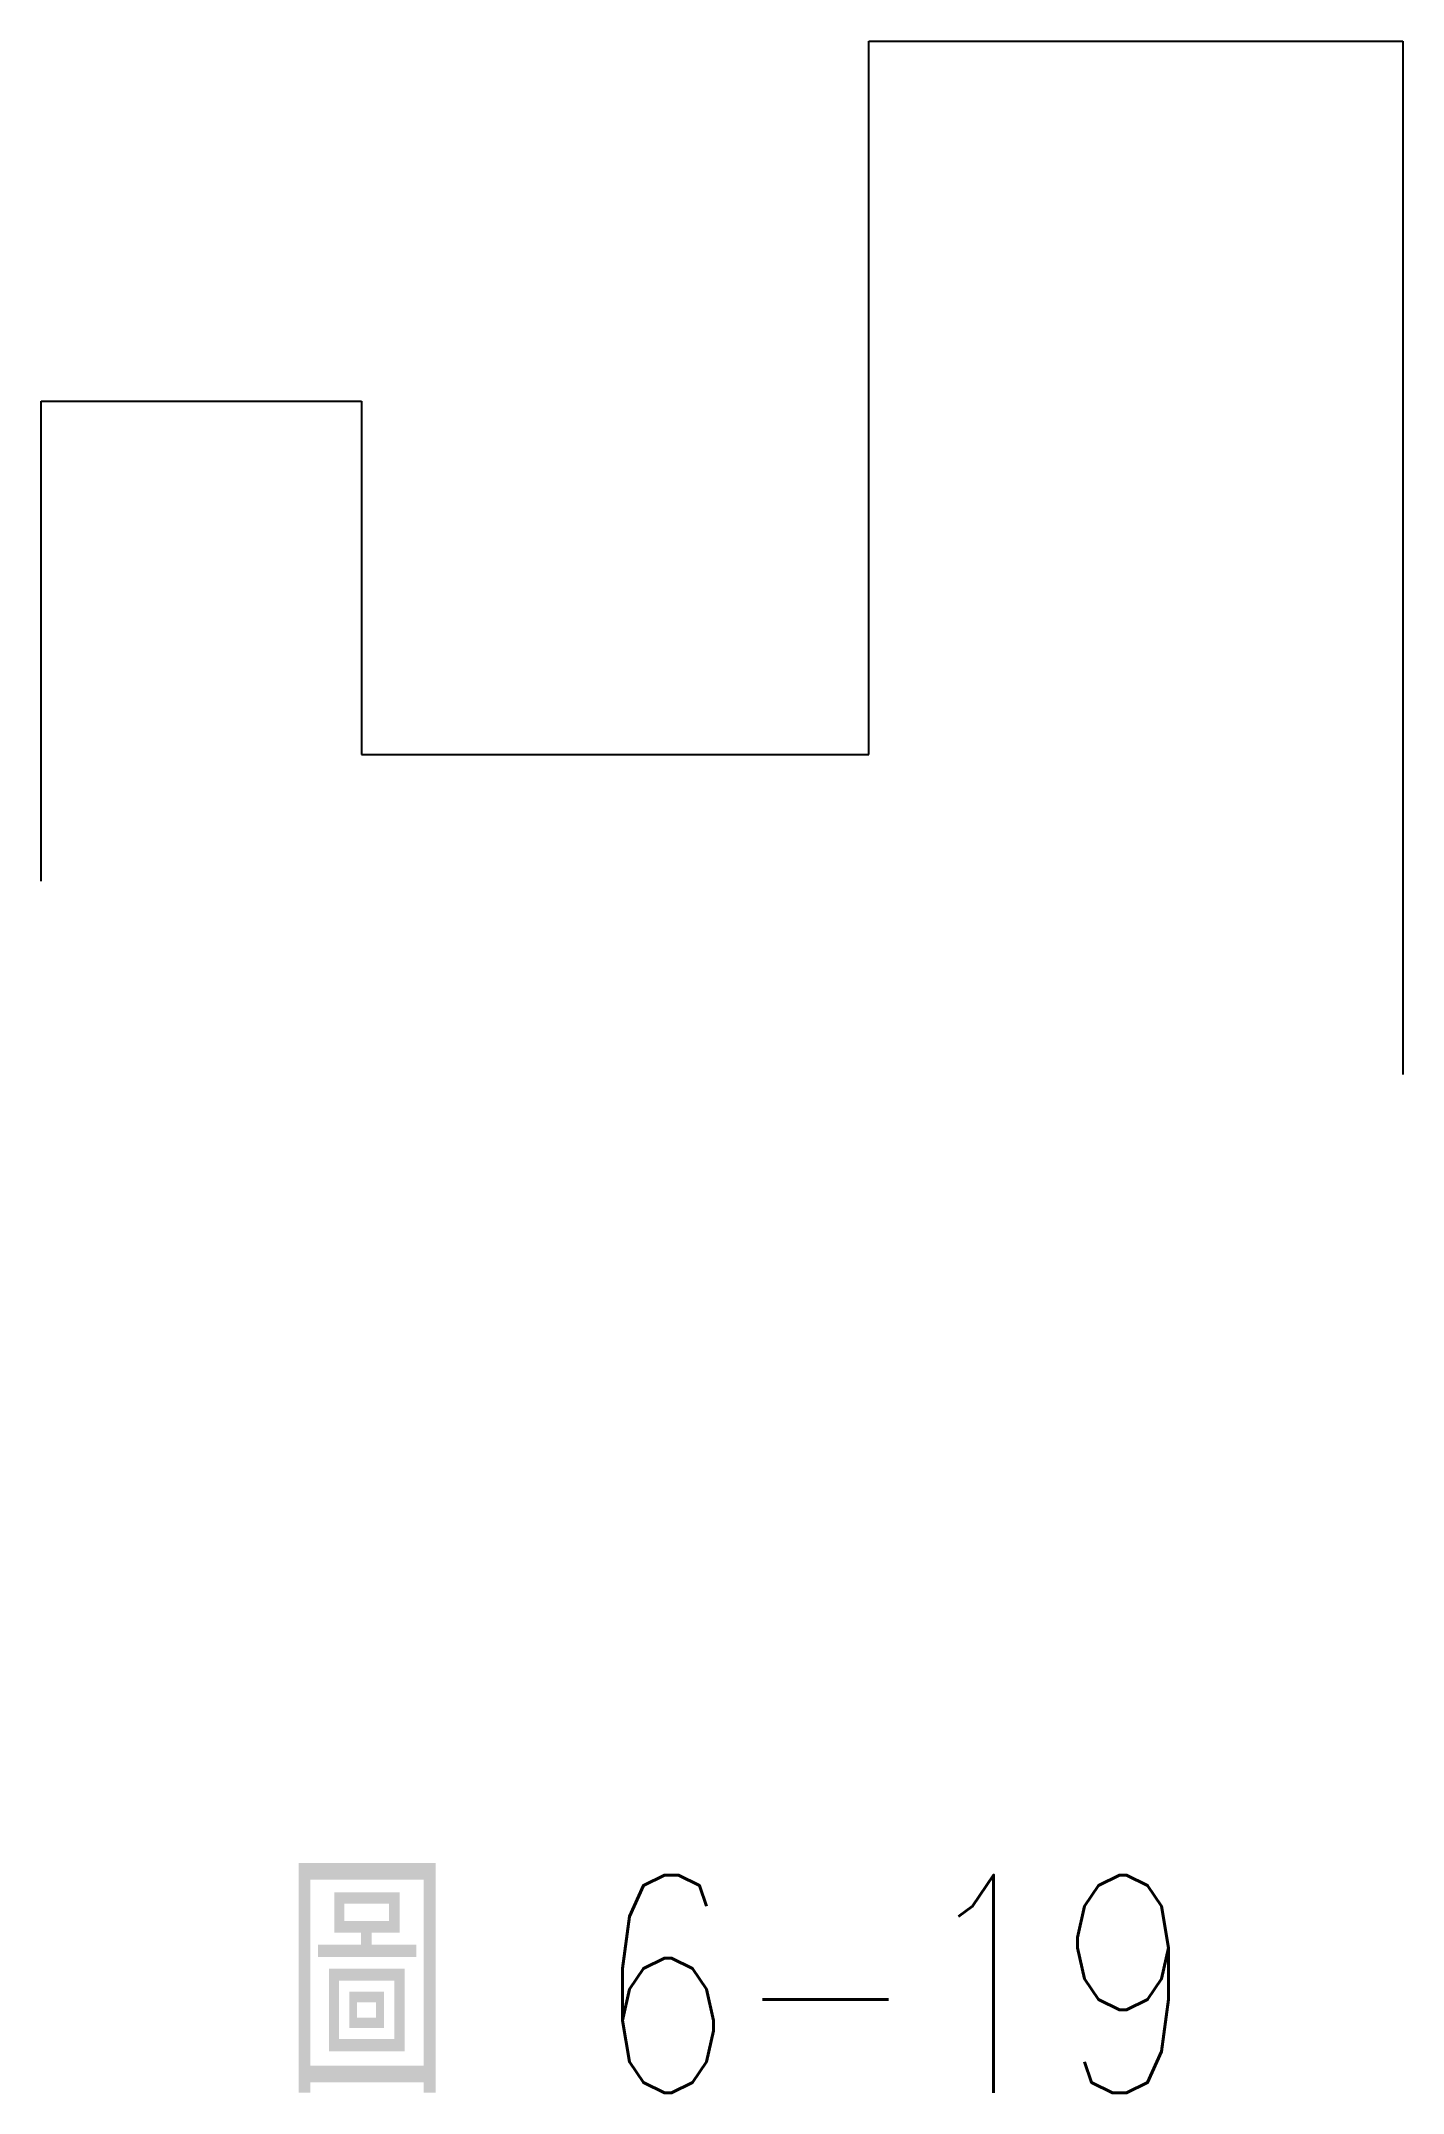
# Model space of a CAD drawing. Extents: x -8.5 to 10.2, y 72.4 to 100.6.
import ezdxf

# ---------------------------------------------------------------- set-up
doc = ezdxf.new("R2010")
doc.units = 0
doc.layers.add('輪廓線', color=7, linetype='CONTINUOUS')
doc.styles.add('CNS', font='txt.shx', dxfattribs={"width": 0.75, "height": 3, "bigfont": 'chineset.shx'})

msp = doc.modelspace()

# ---------------------------------------------------------------- linework, layer by layer
at = {"layer": '輪廓線'}
for p, q in [((2.862, 90.813), (2.862, 100.637)), ((2.862, 100.637), (10.215, 100.637)), ((10.215, 100.637), (10.215, 86.406)), ((-8.537, 89.069), (-8.537, 95.679)), ((-8.537, 95.679), (-4.125, 95.679)), ((-4.125, 95.679), (-4.125, 90.813)), ((-4.125, 90.813), (2.862, 90.813))]:
    msp.add_line(p, q, dxfattribs=at)

# ---------------------------------------------------------------- texts
at = {"layer": '輪廓線', "style": 'CNS', "width": 0.75}
msp.add_text('圖 6-19', height=3, dxfattribs=at).set_placement((-5.174, 72.383))

doc.saveas('drawing.dxf')
